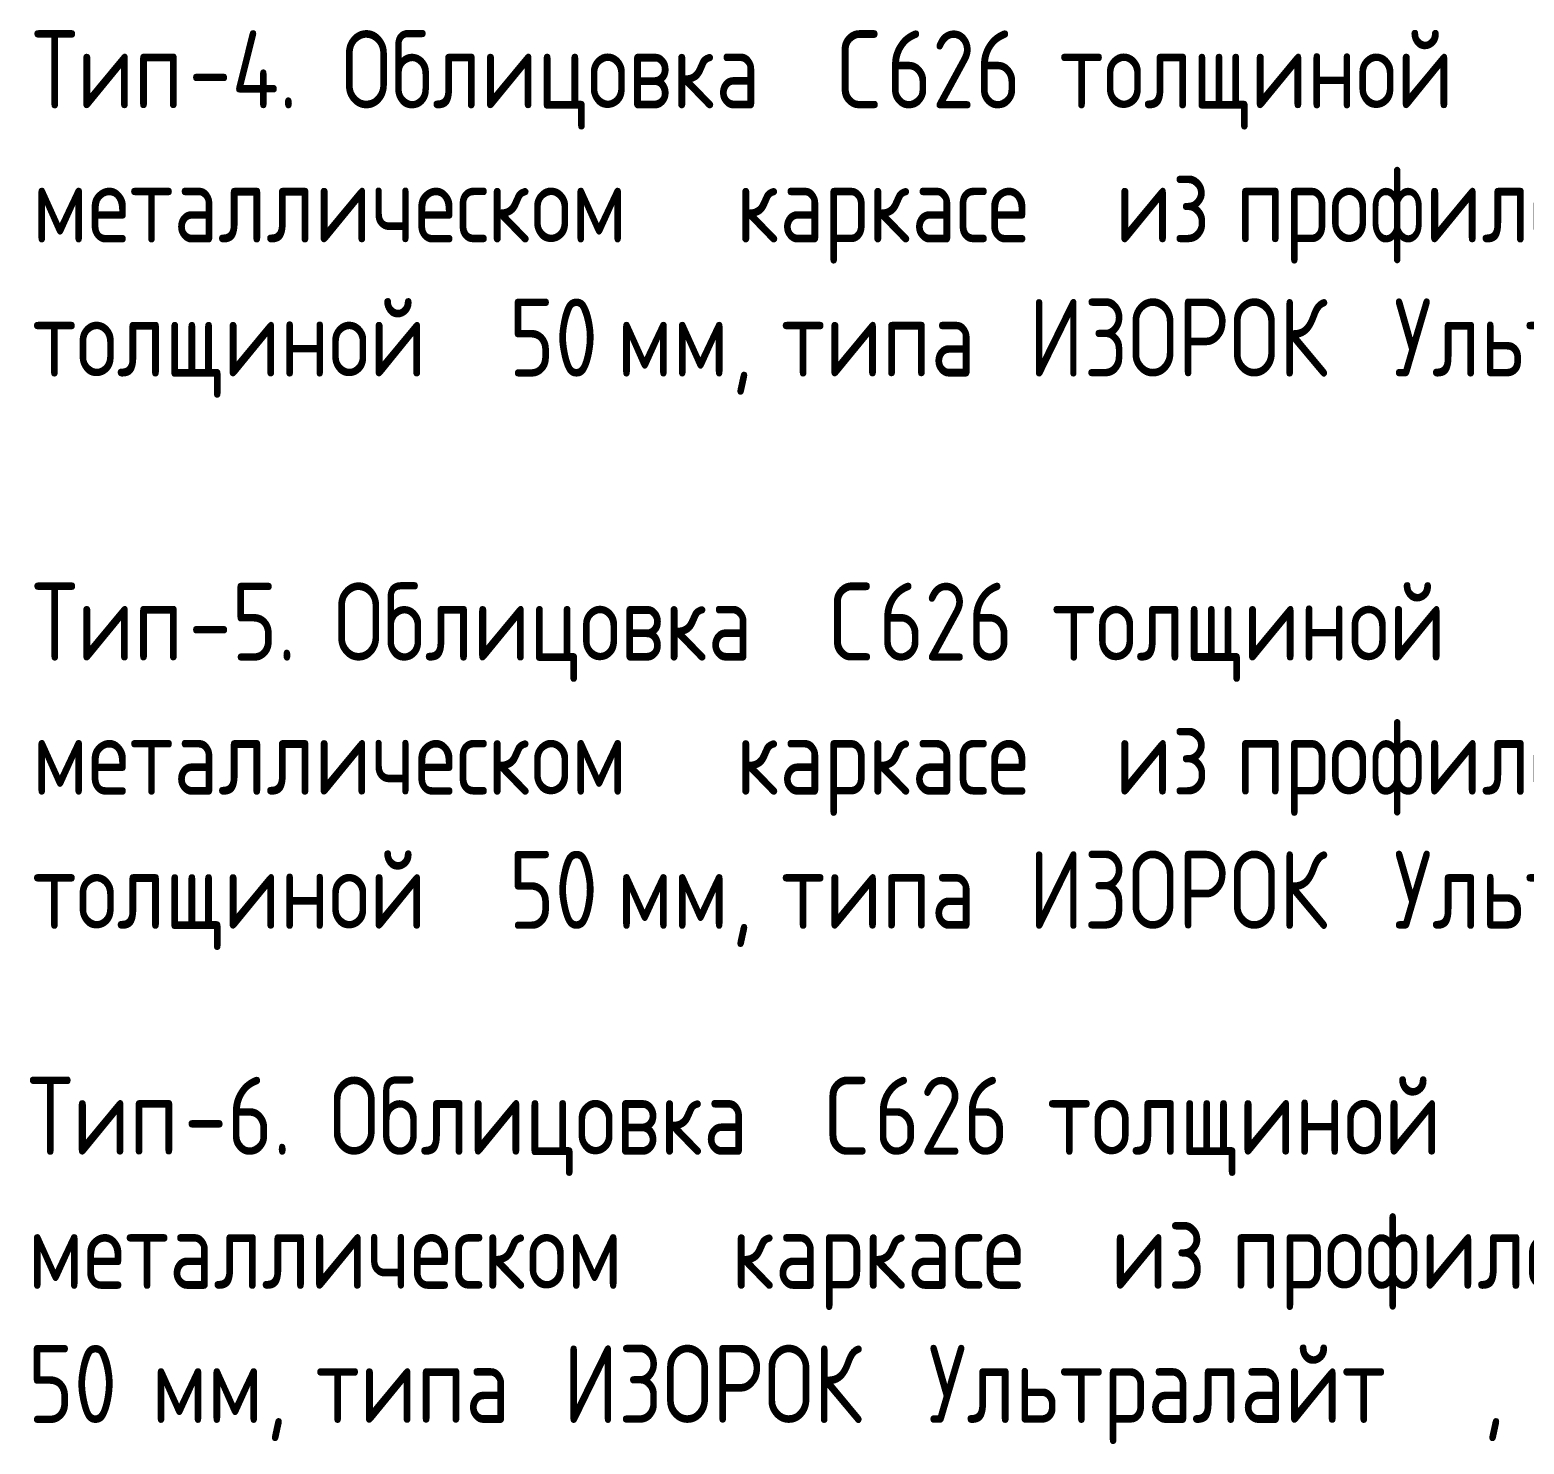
# Model space of a CAD drawing. Header units: millimetres. Extents: x -60946 to 138510, y -262288 to 24501.
# Drawn here: x 79985 to 82285, y -147508 to -145331 of the extents above; entities that cross this region are included whole.
import ezdxf

# ---------------------------------------------------------------- set-up
doc = ezdxf.new("R2010")
doc.units = ezdxf.units.MM
doc.layers.add('Аннотация', color=7, linetype='Continuous', lineweight=20)
doc.styles.add('GOST Common_5', font='', dxfattribs={"width": 0.85, "height": 250})
doc.styles.get('GOST Common_5').set_extended_font_data('GOST Common')

msp = doc.modelspace()

# ---------------------------------------------------------------- texts
at = {"layer": 'Аннотация', "lineweight": 9, "char_height": 120, "attachment_point": 1, "style": 'GOST Common_5'}
for s, insert, width in [('Тип', (79988.9058, -145332.0436), 291.493575), ('-4. ', (80229.4121, -145332.0436), 285.721425), ('Облицовка', (80465.1558, -145332.0436), 877.3668), ('\\fGOST Common|b0|i0|c204|p34|;\\W.9;С', (81227.1558, -145332.0436), 92.3544), ('626 ', (81303.3558, -145332.0436), 323.2404), ('толщиной', (81570.0558, -145332.0436), 813.87315), ('профилей', (81841.5183, -145538.4186), 773.4681), ('металлическом', (79988.9058, -145538.4186), 1266.986925), ('каркасе', (81072.3746, -145538.4186), 660.911175), ('из', (81655.7808, -145538.4186), 178.93665), ('толщиной', (79988.9058, -145744.7936), 813.87315), (' 50 ', (80660.4183, -145744.7936), 277.0632), ('ИЗОРОК', (81522.4308, -145744.7936), 634.9365), ('Ультралайт', (82084.4058, -145744.7936), 1036.100925), ('мм', (80889.0183, -145744.7936), 213.56955), ('типа', (81141.4308, -145744.7936), 415.5948), (', ', (81065.2308, -145744.7936), 92.3544), ('Тип', (79988.9058, -146182.0436), 291.493575), ('-5. ', (80229.4121, -146182.0436), 271.29105), ('Облицовка', (80453.2496, -146182.0436), 877.3668), ('\\fGOST Common|b0|i0|c204|p34|;\\W.9;С', (81215.2496, -146182.0436), 92.3544), ('626 ', (81291.4496, -146182.0436), 323.2404), ('толщиной', (81558.1496, -146182.0436), 813.87315), ('профилей', (81841.5183, -146388.4186), 773.4681), ('металлическом', (79988.9058, -146388.4186), 1266.986925), ('каркасе', (81072.3746, -146388.4186), 660.911175), ('из', (81655.7808, -146388.4186), 178.93665), ('толщиной', (79988.9058, -146594.7936), 813.87315), (' 50 ', (80660.4183, -146594.7936), 277.0632), ('ИЗОРОК', (81522.4308, -146594.7936), 634.9365), ('Ультралайт', (82084.4058, -146594.7936), 1036.100925), ('мм', (80889.0183, -146594.7936), 213.56955), ('типа', (81141.4308, -146594.7936), 415.5948), (', ', (81065.2308, -146594.7936), 92.3544), ('Тип', (79982.0181, -146942.5589), 291.493575), ('-6. ', (80222.5243, -146942.5589), 271.29105), ('Облицовка', (80446.3618, -146942.5589), 877.3668), ('\\fGOST Common|b0|i0|c204|p34|;\\W.9;С', (81208.3618, -146942.5589), 92.3544), ('626 ', (81284.5618, -146942.5589), 323.2404), ('толщиной', (81551.2618, -146942.5589), 813.87315), ('профилей', (81834.6306, -147148.9339), 773.4681), ('металлическом', (79982.0181, -147148.9339), 1266.986925), ('каркасе', (81065.4868, -147148.9339), 660.911175), ('из', (81648.8931, -147148.9339), 178.93665), ('50 ', (79982.0181, -147355.3089), 230.886), ('ИЗОРОК', (80805.9306, -147355.3089), 634.9365), ('Ультралайт', (81367.9056, -147355.3089), 1036.100925), ('мм', (80172.5181, -147355.3089), 213.56955), ('типа', (80424.9306, -147355.3089), 415.5948), (', ', (80348.7306, -147355.3089), 92.3544), (', ', (82222.7743, -147355.3089), 92.3544)]:
    msp.add_mtext(s, dxfattribs=dict(at, insert=insert, width=width))

doc.saveas('drawing.dxf')
